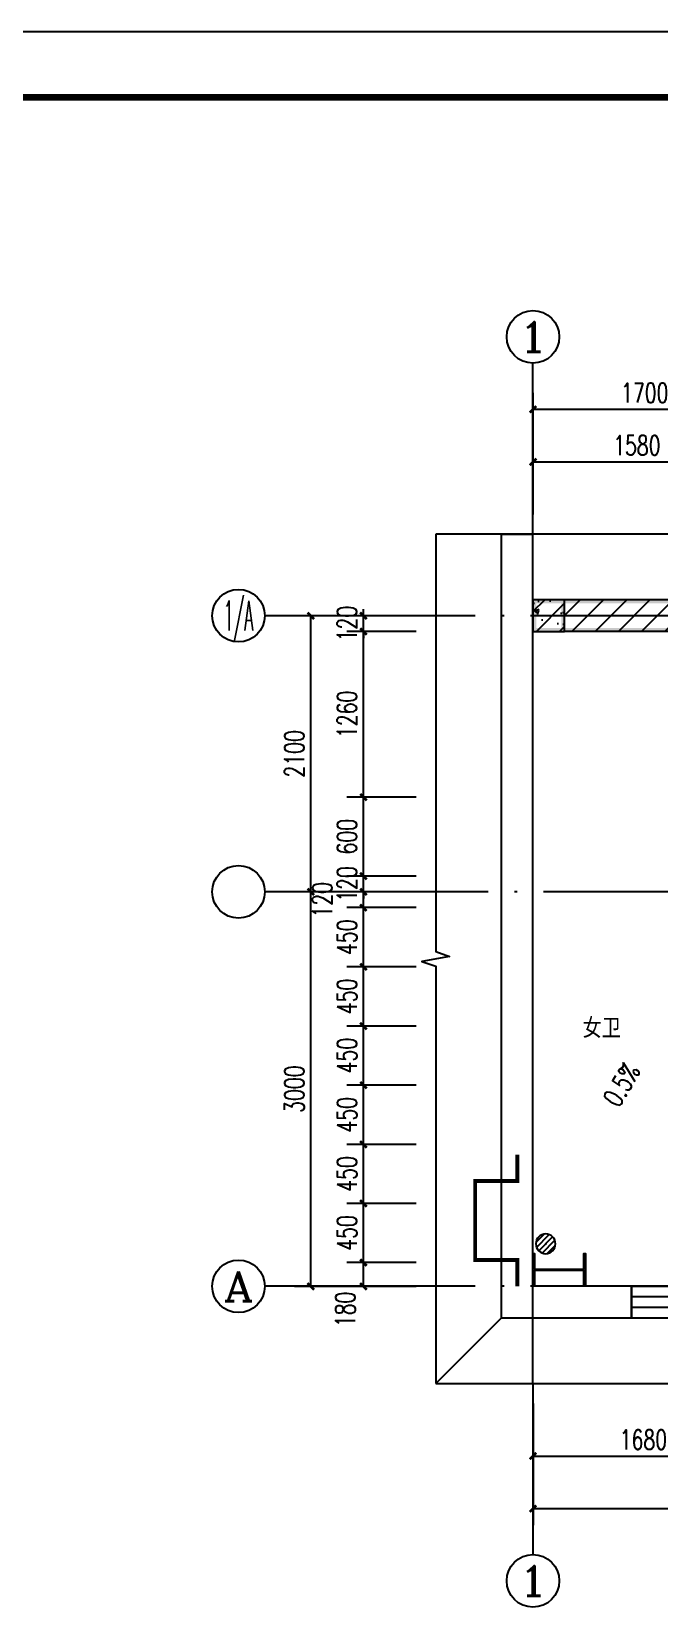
# Model space of a CAD drawing. Extents: x 13898408 to 14113608, y -853943 to -68012.
# Drawn here: x 14091728 to 14096503, y -836264 to -824243 of the extents above; entities that cross this region are included whole.
import ezdxf
from ezdxf.enums import TextEntityAlignment as Align

# ---------------------------------------------------------------- set-up
doc = ezdxf.new("R2010")
doc.units = 0
doc.header["$LTSCALE"] = 1000
doc.header["$MEASUREMENT"] = 0
doc.linetypes.add('DOTE', pattern=[2.42, 2, -0.2, 0.02, -0.2])
for name, color, linetype in [('AXIS', 3, 'Continuous'), ('AXIS_TEXT', 7, 'Continuous'), ('COLUMN', 2, 'Continuous'), ('DIM_SYMB', 3, 'Continuous'), ('DOTE', 1, 'DOTE'), ('LVTRY', 6, 'Continuous'), ('PUB_HATCH', 8, 'Continuous'), ('PUB_TEXT', 7, 'Continuous'), ('PUB_WALL', 9, 'Continuous'), ('TK', 4, 'Continuous'), ('WALL', 9, 'Continuous'), ('WALL-PARAPET', 6, 'Continuous'), ('WINDOW', 4, 'Continuous')]:
    doc.layers.add(name, color=color, linetype=linetype)
doc.styles.add('_TCH_AXIS', font='COMPLEX', dxfattribs={"bigfont": 'GBCBIG'})
doc.styles.add('_TCH_DIM', font='SIMPLEX', dxfattribs={"bigfont": 'GBCBIG'})
doc.styles.add('_TCH_DIM_T3', font='SIMPLEX', dxfattribs={"width": 0.705882, "bigfont": 'GBCBIG'})
doc.styles.add('COMPLEX', font='COMPLEX')
doc.styles.add('YAYA', font='', dxfattribs={"width": 0.8, "height": 1})
doc.styles.get('YAYA').set_extended_font_data('SimSun')
doc.dimstyles.new('_TCH_ARCH&&50', dxfattribs={"dimtxt": 148.75, "dimasz": 50, "dimexe": 125, "dimexo": 150, "dimgap": 50, "dimtad": 1, "dimdec": 0, "dimzin": 0, "dimdsep": 46, "dimtxsty": '_TCH_DIM_T3', "dimblk": 'ARCHTICK', "dimcen": 0.09, "dimclrt": 7, "dimazin": 2, "dimtfac": 1, "dimtdec": 0, "dimtix": 1, "dimtmove": 2, "dimatfit": 3, "dimfxl": 0, "dimtolj": 1, "dimtzin": 0, "dimarcsym": 0})

# ---------------------------------------------------------------- blocks, each defined once
blk = doc.blocks.new('A$C797E1D2B')
at = {"layer": 'COLUMN'}
h = blk.add_hatch(color=256, dxfattribs=at)
h.paths.add_polyline_path([(125, 400), (250, 400), (250, 388), (130, 388), (130, 200), (125, 200)])
h.paths.add_polyline_path([(0, 400), (125, 400), (125, 200), (120, 200), (120, 388), (0, 388)])
h.paths.add_polyline_path([(0, 12), (120, 12), (120, 200), (125, 200), (125, 0), (0, 0)])
h.paths.add_polyline_path([(125, 200), (130, 200), (130, 12), (250, 12), (250, 0), (125, 0)])
blk.add_lwpolyline([(250, 0), (250, 12), (130, 12), (130, 388), (250, 388), (250, 400), (0, 400), (0, 388), (120, 388), (120, 12), (0, 12), (0, 0)], close=True, dxfattribs=at)
blk = doc.blocks.new('$lvtry$00000171')
for p, q in [((-74, 11), (-11, 74)), ((-70, -27), (27, 70)), ((-53, -53), (53, 53)), ((-27, -70), (70, 27)), ((11, -74), (74, -11))]:
    blk.add_line(p, q)
blk.add_circle((0, 0), 75)
blk.add_point((0, 0))
blk = doc.blocks.new('GeYuanFrame_83466021', base_point=(20.09, 4.53))
at = {"layer": 'TK'}
blk.add_lwpolyline([(20.09, 4.53), (20.09, 598.53), (861.09, 598.53), (861.09, 4.53)], close=True, dxfattribs=at)
at = {"layer": 'TK', "const_width": 1}
blk.add_lwpolyline([(45.09, 588.53), (851.09, 588.53), (851.09, 14.53), (45.09, 14.53)], close=True, dxfattribs=at)
blk = doc.blocks.new('$TCHSYS$WIN2D')
for p, q in [((-0.5, 0.5), (0.5, 0.5)), ((-0.5, 0.5), (-0.5, -0.5)), ((0.5, 0.5), (0.5, -0.5)), ((0.5, 0.1667), (-0.5, 0.1667)), ((0.5, -0.1667), (-0.5, -0.1667)), ((-0.5, -0.5), (0.5, -0.5))]:
    blk.add_line(p, q)
blk = doc.blocks.new('_AXISO')
blk.add_circle((0, 0), 0.5)
at = {"layer": 'AXIS_TEXT', "style": 'COMPLEX', "width": 1.041667}
blk.add_attdef('A', text='', height=0.56, dxfattribs=at).set_placement((-0.25, -0.28), (0.25, -0.28), align=Align.FIT)
blk = doc.blocks.new('_ArchTick')
at = {"color": 0, "linetype": 'ByBlock', "const_width": 0.4}
blk.add_lwpolyline([(-0.5, -0.5), (0.5, 0.5)], dxfattribs=at)
blk = doc.blocks.new('*D886')
at = {"layer": 'AXIS', "color": 0, "lineweight": -2}
for p, q in [((14095542, -827915), (14095542, -826990)), ((14097242, -827915), (14097242, -826990)), ((14095542, -827115), (14097242, -827115))]:
    blk.add_line(p, q, dxfattribs=at)
at = {"layer": 'Defpoints', "color": 0}
for p in [(14097242, -827115), (14095542, -828065), (14097242, -828065)]:
    blk.add_point(p, dxfattribs=at)
at = {"layer": 'AXIS', "color": 0, "lineweight": -2, "xscale": 50, "yscale": 50, "zscale": 50, "rotation": 180}
blk.add_blockref('_ArchTick', (14095542, -827115), dxfattribs=at)
at = {"layer": 'AXIS', "color": 0, "lineweight": -2, "xscale": 50, "yscale": 50, "zscale": 50}
blk.add_blockref('_ArchTick', (14097242, -827115), dxfattribs=at)
at = {"layer": 'AXIS', "color": 7, "insert": (14096392, -826990), "char_height": 148.8, "attachment_point": 5, "style": '_TCH_DIM_T3'}
blk.add_mtext('\\A1;1700', dxfattribs=at)
blk = doc.blocks.new('*D897')
at = {"layer": 'AXIS', "color": 0, "lineweight": -2}
for p, q in [((14095542, -827915), (14095542, -827390)), ((14097122, -827915), (14097122, -827390)), ((14095542, -827515), (14097122, -827515))]:
    blk.add_line(p, q, dxfattribs=at)
at = {"layer": 'Defpoints', "color": 0}
for p in [(14097122, -827515), (14095542, -828065), (14097122, -828065)]:
    blk.add_point(p, dxfattribs=at)
at = {"layer": 'AXIS', "color": 0, "lineweight": -2, "xscale": 50, "yscale": 50, "zscale": 50, "rotation": 180}
blk.add_blockref('_ArchTick', (14095542, -827515), dxfattribs=at)
at = {"layer": 'AXIS', "color": 0, "lineweight": -2, "xscale": 50, "yscale": 50, "zscale": 50}
blk.add_blockref('_ArchTick', (14097122, -827515), dxfattribs=at)
at = {"layer": 'AXIS', "color": 7, "insert": (14096332, -827390), "char_height": 148.8, "attachment_point": 5, "style": '_TCH_DIM_T3'}
blk.add_mtext('\\A1;1580', dxfattribs=at)
blk = doc.blocks.new('*D899')
at = {"layer": 'AXIS', "color": 0, "lineweight": -2}
for p, q in [((14095542, -834675), (14095542, -835600)), ((14098542, -834675), (14098542, -835600)), ((14095542, -835475), (14098542, -835475))]:
    blk.add_line(p, q, dxfattribs=at)
at = {"layer": 'Defpoints', "color": 0}
for p in [(14095542, -834525), (14098542, -834525), (14098542, -835475)]:
    blk.add_point(p, dxfattribs=at)
at = {"layer": 'AXIS', "color": 0, "lineweight": -2, "xscale": 50, "yscale": 50, "zscale": 50, "rotation": 180}
blk.add_blockref('_ArchTick', (14095542, -835475), dxfattribs=at)
at = {"layer": 'AXIS', "color": 0, "lineweight": -2, "xscale": 50, "yscale": 50, "zscale": 50}
blk.add_blockref('_ArchTick', (14098542, -835475), dxfattribs=at)
at = {"layer": 'AXIS', "color": 7, "insert": (14097042, -835350), "char_height": 148.8, "attachment_point": 5, "style": '_TCH_DIM_T3'}
blk.add_mtext('\\A1;3000', dxfattribs=at)
blk = doc.blocks.new('*D906')
at = {"layer": 'AXIS', "color": 0, "lineweight": -2}
for p, q in [((14095542, -834675), (14095542, -835200)), ((14097222, -834675), (14097222, -835200)), ((14095542, -835075), (14097222, -835075))]:
    blk.add_line(p, q, dxfattribs=at)
at = {"layer": 'Defpoints', "color": 0}
for p in [(14095542, -834525), (14097222, -834525), (14097222, -835075)]:
    blk.add_point(p, dxfattribs=at)
at = {"layer": 'AXIS', "color": 0, "lineweight": -2, "xscale": 50, "yscale": 50, "zscale": 50, "rotation": 180}
blk.add_blockref('_ArchTick', (14095542, -835075), dxfattribs=at)
at = {"layer": 'AXIS', "color": 0, "lineweight": -2, "xscale": 50, "yscale": 50, "zscale": 50}
blk.add_blockref('_ArchTick', (14097222, -835075), dxfattribs=at)
at = {"layer": 'AXIS', "color": 7, "insert": (14096382, -834950), "char_height": 148.8, "attachment_point": 5, "style": '_TCH_DIM_T3'}
blk.add_mtext('\\A1;1680', dxfattribs=at)
blk = doc.blocks.new('*D916')
at = {"layer": 'AXIS', "color": 0, "lineweight": -2}
for p, q in [((14094652, -830785), (14093727, -830785)), ((14093852, -833785), (14093852, -830785)), ((14094652, -833785), (14093727, -833785))]:
    blk.add_line(p, q, dxfattribs=at)
at = {"layer": 'Defpoints', "color": 0}
for p in [(14093852, -830785), (14094802, -830785), (14094802, -833785)]:
    blk.add_point(p, dxfattribs=at)
at = {"layer": 'AXIS', "color": 0, "lineweight": -2, "xscale": 50, "yscale": 50, "zscale": 50}
for p, rotation in [((14093852, -830785), 90), ((14093852, -833785), 270)]:
    blk.add_blockref('_ArchTick', p, dxfattribs=dict(at, rotation=rotation))
at = {"layer": 'AXIS', "color": 7, "insert": (14093727, -832285), "char_height": 148.8, "attachment_point": 5, "rotation": 90, "style": '_TCH_DIM_T3'}
blk.add_mtext('\\A1;3000', dxfattribs=at)
blk = doc.blocks.new('*D917')
at = {"layer": 'AXIS', "color": 0, "lineweight": -2}
for p, q in [((14094652, -828685), (14093727, -828685)), ((14093852, -830785), (14093852, -828685)), ((14094652, -830785), (14093727, -830785))]:
    blk.add_line(p, q, dxfattribs=at)
at = {"layer": 'Defpoints', "color": 0}
for p in [(14093852, -828685), (14094802, -828685), (14094802, -830785)]:
    blk.add_point(p, dxfattribs=at)
at = {"layer": 'AXIS', "color": 0, "lineweight": -2, "xscale": 50, "yscale": 50, "zscale": 50}
for p, rotation in [((14093852, -828685), 90), ((14093852, -830785), 270)]:
    blk.add_blockref('_ArchTick', p, dxfattribs=dict(at, rotation=rotation))
at = {"layer": 'AXIS', "color": 7, "insert": (14093727, -829735), "char_height": 148.8, "attachment_point": 5, "rotation": 90, "style": '_TCH_DIM_T3'}
blk.add_mtext('\\A1;2100', dxfattribs=at)
blk = doc.blocks.new('*D918')
at = {"layer": 'AXIS', "color": 0, "lineweight": -2}
for p, q in [((14094652, -833604), (14094127, -833604)), ((14094252, -833785), (14094252, -833604)), ((14094652, -833785), (14094127, -833785))]:
    blk.add_line(p, q, dxfattribs=at)
at = {"layer": 'Defpoints', "color": 0}
for p in [(14094252, -833604), (14094802, -833604), (14094802, -833785)]:
    blk.add_point(p, dxfattribs=at)
at = {"layer": 'AXIS', "color": 0, "lineweight": -2, "xscale": 50, "yscale": 50, "zscale": 50}
for p, rotation in [((14094252, -833604), 90), ((14094252, -833785), 270)]:
    blk.add_blockref('_ArchTick', p, dxfattribs=dict(at, rotation=rotation))
at = {"layer": 'AXIS', "color": 7, "insert": (14094114, -833960), "char_height": 148.8, "attachment_point": 5, "rotation": 90, "style": '_TCH_DIM_T3'}
blk.add_mtext('\\A1;180', dxfattribs=at)
blk = doc.blocks.new('*D919')
at = {"layer": 'AXIS', "color": 0, "lineweight": -2}
for p, q in [((14094652, -833154), (14094127, -833154)), ((14094252, -833604), (14094252, -833154)), ((14094652, -833604), (14094127, -833604))]:
    blk.add_line(p, q, dxfattribs=at)
at = {"layer": 'Defpoints', "color": 0}
for p in [(14094252, -833154), (14094802, -833154), (14094802, -833604)]:
    blk.add_point(p, dxfattribs=at)
at = {"layer": 'AXIS', "color": 0, "lineweight": -2, "xscale": 50, "yscale": 50, "zscale": 50}
for p, rotation in [((14094252, -833154), 90), ((14094252, -833604), 270)]:
    blk.add_blockref('_ArchTick', p, dxfattribs=dict(at, rotation=rotation))
at = {"layer": 'AXIS', "color": 7, "insert": (14094127, -833379), "char_height": 148.8, "attachment_point": 5, "rotation": 90, "style": '_TCH_DIM_T3'}
blk.add_mtext('\\A1;450', dxfattribs=at)
blk = doc.blocks.new('*D920')
at = {"layer": 'AXIS', "color": 0, "lineweight": -2}
for p, q in [((14094652, -832705), (14094127, -832705)), ((14094252, -833154), (14094252, -832705)), ((14094652, -833154), (14094127, -833154))]:
    blk.add_line(p, q, dxfattribs=at)
at = {"layer": 'Defpoints', "color": 0}
for p in [(14094252, -832705), (14094802, -832705), (14094802, -833154)]:
    blk.add_point(p, dxfattribs=at)
at = {"layer": 'AXIS', "color": 0, "lineweight": -2, "xscale": 50, "yscale": 50, "zscale": 50}
for p, rotation in [((14094252, -832705), 90), ((14094252, -833154), 270)]:
    blk.add_blockref('_ArchTick', p, dxfattribs=dict(at, rotation=rotation))
at = {"layer": 'AXIS', "color": 7, "insert": (14094127, -832930), "char_height": 148.8, "attachment_point": 5, "rotation": 90, "style": '_TCH_DIM_T3'}
blk.add_mtext('\\A1;450', dxfattribs=at)
blk = doc.blocks.new('*D921')
at = {"layer": 'AXIS', "color": 0, "lineweight": -2}
for p, q in [((14094652, -832255), (14094127, -832255)), ((14094252, -832705), (14094252, -832255)), ((14094652, -832705), (14094127, -832705))]:
    blk.add_line(p, q, dxfattribs=at)
at = {"layer": 'Defpoints', "color": 0}
for p in [(14094252, -832255), (14094802, -832255), (14094802, -832705)]:
    blk.add_point(p, dxfattribs=at)
at = {"layer": 'AXIS', "color": 0, "lineweight": -2, "xscale": 50, "yscale": 50, "zscale": 50}
for p, rotation in [((14094252, -832255), 90), ((14094252, -832705), 270)]:
    blk.add_blockref('_ArchTick', p, dxfattribs=dict(at, rotation=rotation))
at = {"layer": 'AXIS', "color": 7, "insert": (14094127, -832480), "char_height": 148.8, "attachment_point": 5, "rotation": 90, "style": '_TCH_DIM_T3'}
blk.add_mtext('\\A1;450', dxfattribs=at)
blk = doc.blocks.new('*D922')
at = {"layer": 'AXIS', "color": 0, "lineweight": -2}
for p, q in [((14094652, -831805), (14094127, -831805)), ((14094252, -832255), (14094252, -831805)), ((14094652, -832255), (14094127, -832255))]:
    blk.add_line(p, q, dxfattribs=at)
at = {"layer": 'Defpoints', "color": 0}
for p in [(14094252, -831805), (14094802, -831805), (14094802, -832255)]:
    blk.add_point(p, dxfattribs=at)
at = {"layer": 'AXIS', "color": 0, "lineweight": -2, "xscale": 50, "yscale": 50, "zscale": 50}
for p, rotation in [((14094252, -831805), 90), ((14094252, -832255), 270)]:
    blk.add_blockref('_ArchTick', p, dxfattribs=dict(at, rotation=rotation))
at = {"layer": 'AXIS', "color": 7, "insert": (14094127, -832030), "char_height": 148.8, "attachment_point": 5, "rotation": 90, "style": '_TCH_DIM_T3'}
blk.add_mtext('\\A1;450', dxfattribs=at)
blk = doc.blocks.new('*D923')
at = {"layer": 'AXIS', "color": 0, "lineweight": -2}
for p, q in [((14094652, -831355), (14094127, -831355)), ((14094252, -831805), (14094252, -831355)), ((14094652, -831805), (14094127, -831805))]:
    blk.add_line(p, q, dxfattribs=at)
at = {"layer": 'Defpoints', "color": 0}
for p in [(14094252, -831355), (14094802, -831355), (14094802, -831805)]:
    blk.add_point(p, dxfattribs=at)
at = {"layer": 'AXIS', "color": 0, "lineweight": -2, "xscale": 50, "yscale": 50, "zscale": 50}
for p, rotation in [((14094252, -831355), 90), ((14094252, -831805), 270)]:
    blk.add_blockref('_ArchTick', p, dxfattribs=dict(at, rotation=rotation))
at = {"layer": 'AXIS', "color": 7, "insert": (14094127, -831580), "char_height": 148.8, "attachment_point": 5, "rotation": 90, "style": '_TCH_DIM_T3'}
blk.add_mtext('\\A1;450', dxfattribs=at)
blk = doc.blocks.new('*D924')
at = {"layer": 'AXIS', "color": 0, "lineweight": -2}
for p, q in [((14094652, -830905), (14094127, -830905)), ((14094252, -831355), (14094252, -830905)), ((14094652, -831355), (14094127, -831355))]:
    blk.add_line(p, q, dxfattribs=at)
at = {"layer": 'Defpoints', "color": 0}
for p in [(14094252, -830905), (14094802, -830905), (14094802, -831355)]:
    blk.add_point(p, dxfattribs=at)
at = {"layer": 'AXIS', "color": 0, "lineweight": -2, "xscale": 50, "yscale": 50, "zscale": 50}
for p, rotation in [((14094252, -830905), 90), ((14094252, -831355), 270)]:
    blk.add_blockref('_ArchTick', p, dxfattribs=dict(at, rotation=rotation))
at = {"layer": 'AXIS', "color": 7, "insert": (14094127, -831130), "char_height": 148.8, "attachment_point": 5, "rotation": 90, "style": '_TCH_DIM_T3'}
blk.add_mtext('\\A1;450', dxfattribs=at)
blk = doc.blocks.new('*D925')
at = {"layer": 'AXIS', "color": 0, "lineweight": -2}
for p, q in [((14094652, -830785), (14094127, -830785)), ((14094252, -830905), (14094252, -830785)), ((14094652, -830905), (14094127, -830905))]:
    blk.add_line(p, q, dxfattribs=at)
at = {"layer": 'Defpoints', "color": 0}
for p in [(14094252, -830785), (14094802, -830785), (14094802, -830905)]:
    blk.add_point(p, dxfattribs=at)
at = {"layer": 'AXIS', "color": 0, "lineweight": -2, "xscale": 50, "yscale": 50, "zscale": 50}
for p, rotation in [((14094252, -830785), 90), ((14094252, -830905), 270)]:
    blk.add_blockref('_ArchTick', p, dxfattribs=dict(at, rotation=rotation))
at = {"layer": 'AXIS', "color": 7, "insert": (14093939, -830845), "char_height": 148.8, "attachment_point": 5, "rotation": 90, "style": '_TCH_DIM_T3'}
blk.add_mtext('\\A1;120', dxfattribs=at)
blk = doc.blocks.new('*D926')
at = {"layer": 'AXIS', "color": 0, "lineweight": -2}
for p, q in [((14094252, -830665), (14094252, -830615)), ((14094652, -830665), (14094127, -830665)), ((14094252, -830785), (14094252, -830665)), ((14094652, -830785), (14094127, -830785)), ((14094252, -830785), (14094252, -830835))]:
    blk.add_line(p, q, dxfattribs=at)
at = {"layer": 'Defpoints', "color": 0}
for p in [(14094252, -830665), (14094802, -830665), (14094802, -830785)]:
    blk.add_point(p, dxfattribs=at)
at = {"layer": 'AXIS', "color": 0, "lineweight": -2, "xscale": 50, "yscale": 50, "zscale": 50}
for p, rotation in [((14094252, -830665), 270), ((14094252, -830785), 90)]:
    blk.add_blockref('_ArchTick', p, dxfattribs=dict(at, rotation=rotation))
at = {"layer": 'AXIS', "color": 7, "insert": (14094127, -830725), "char_height": 148.8, "attachment_point": 5, "rotation": 90, "style": '_TCH_DIM_T3'}
blk.add_mtext('\\A1;120', dxfattribs=at)
blk = doc.blocks.new('*D927')
at = {"layer": 'AXIS', "color": 0, "lineweight": -2}
for p, q in [((14094652, -830065), (14094127, -830065)), ((14094252, -830665), (14094252, -830065)), ((14094652, -830665), (14094127, -830665))]:
    blk.add_line(p, q, dxfattribs=at)
at = {"layer": 'Defpoints', "color": 0}
for p in [(14094252, -830065), (14094802, -830065), (14094802, -830665)]:
    blk.add_point(p, dxfattribs=at)
at = {"layer": 'AXIS', "color": 0, "lineweight": -2, "xscale": 50, "yscale": 50, "zscale": 50}
for p, rotation in [((14094252, -830065), 90), ((14094252, -830665), 270)]:
    blk.add_blockref('_ArchTick', p, dxfattribs=dict(at, rotation=rotation))
at = {"layer": 'AXIS', "color": 7, "insert": (14094127, -830365), "char_height": 148.8, "attachment_point": 5, "rotation": 90, "style": '_TCH_DIM_T3'}
blk.add_mtext('\\A1;600', dxfattribs=at)
blk = doc.blocks.new('*D928')
at = {"layer": 'AXIS', "color": 0, "lineweight": -2}
for p, q in [((14094652, -828805), (14094127, -828805)), ((14094252, -830065), (14094252, -828805)), ((14094652, -830065), (14094127, -830065))]:
    blk.add_line(p, q, dxfattribs=at)
at = {"layer": 'Defpoints', "color": 0}
for p in [(14094252, -828805), (14094802, -828805), (14094802, -830065)]:
    blk.add_point(p, dxfattribs=at)
at = {"layer": 'AXIS', "color": 0, "lineweight": -2, "xscale": 50, "yscale": 50, "zscale": 50}
for p, rotation in [((14094252, -828805), 90), ((14094252, -830065), 270)]:
    blk.add_blockref('_ArchTick', p, dxfattribs=dict(at, rotation=rotation))
at = {"layer": 'AXIS', "color": 7, "insert": (14094127, -829435), "char_height": 148.8, "attachment_point": 5, "rotation": 90, "style": '_TCH_DIM_T3'}
blk.add_mtext('\\A1;1260', dxfattribs=at)
blk = doc.blocks.new('*D929')
at = {"layer": 'AXIS', "color": 0, "lineweight": -2}
for p, q in [((14094652, -828685), (14094127, -828685)), ((14094252, -828685), (14094252, -828635)), ((14094252, -828805), (14094252, -828685)), ((14094652, -828805), (14094127, -828805)), ((14094252, -828805), (14094252, -828855))]:
    blk.add_line(p, q, dxfattribs=at)
at = {"layer": 'Defpoints', "color": 0}
for p in [(14094252, -828685), (14094802, -828685), (14094802, -828805)]:
    blk.add_point(p, dxfattribs=at)
at = {"layer": 'AXIS', "color": 0, "lineweight": -2, "xscale": 50, "yscale": 50, "zscale": 50}
for p, rotation in [((14094252, -828685), 270), ((14094252, -828805), 90)]:
    blk.add_blockref('_ArchTick', p, dxfattribs=dict(at, rotation=rotation))
at = {"layer": 'AXIS', "color": 7, "insert": (14094127, -828745), "char_height": 148.8, "attachment_point": 5, "rotation": 90, "style": '_TCH_DIM_T3'}
blk.add_mtext('\\A1;120', dxfattribs=at)

msp = doc.modelspace()

# ---------------------------------------------------------------- hatches: boundary and pattern name
at = {"layer": 'COLUMN'}
for points in [[(14095781.8, -828564.5), (14095541.8, -828564.5), (14095566.8, -828589.5), (14095756.8, -828589.5)], [(14095541.8, -828564.5), (14095541.8, -828804.5), (14095566.8, -828779.5), (14095566.8, -828589.5)], [(14095781.8, -828804.5), (14095781.8, -828564.5), (14095756.8, -828589.5), (14095756.8, -828779.5)], [(14095541.8, -828804.5), (14095781.8, -828804.5), (14095756.8, -828779.5), (14095566.8, -828779.5)]]:
    msp.add_hatch(color=256, dxfattribs=at).paths.add_polyline_path(points)
at = {"layer": 'PUB_HATCH'}
h = msp.add_hatch(dxfattribs=at)
h.set_pattern_fill('钢筋混凝土', color=256, scale=50, style=0)
h.set_pattern_definition([(45, (0, 0), (-88.3883476, 88.3883476), []), (50, (0, 0), (358.630091, -31.3760675), [37.5, -412.5]), (355, (0, 0), (-69.375667, 376.096067), [30, -330]), (100.4514, (29.9, -2.6), (289.254691, 344.719771), [31.870095, -350.571056]), (46.1842, (0, 100), (533.620524, -82.759507), [56.25, -618.75]), (96.6356, (44.47, 93.1), (467.331353, 487.058935), [47.805144, -525.8565]), (351.1842, (0, 100), (467.330973, 487.0593), [45, -495]), (21, (50, 75), (298.453526, -201.3094453), [37.5, -412.5]), (326, (50, 75), (121.657666, 362.575023), [30, -330]), (71.4514, (74.87, 58.22), (420.111314, 161.265248), [31.870095, -350.571056]), (37.5, (0, 0), (6.0799277, 166.4469269), [0, -326, 0, -335, 0, -331.25]), (7.5, (0, 0), (131.5347687, 197.205856), [0, -191, 0, -318.5, 0, -126.25]), (327.5, (-111.5, 0), (266.9112181, -11.2774359), [0, -125, 0, -390, 0, -517.5]), (317.5, (-161.5, 0), (291.5930847, 50.052491), [0, -162.5, 0, -259, 0, -367.5])])
h.paths.add_polyline_path([(14095541.8, -828804.5), (14095781.8, -828804.5), (14095781.8, -828564.5), (14095541.8, -828564.5)])
h = msp.add_hatch(dxfattribs=at)
h.set_pattern_fill('普通砖', color=256, scale=50, style=0)
h.set_pattern_definition([(45, (0, 89.76), (-88.388383, 88.388383), [])])
h.paths.add_polyline_path([(14095781.8, -828564.5), (14095781.8, -828804.5), (14097121.8, -828804.5), (14097121.8, -828564.5)])
at = {"layer": 'PUB_WALL'}
for points in [[(14095781.8, -828564.5), (14095781.8, -828589.5), (14097121.8, -828589.5), (14097121.8, -828564.5)], [(14095781.8, -828779.5), (14095781.8, -828804.5), (14097121.8, -828804.5), (14097121.8, -828779.5)]]:
    msp.add_hatch(color=256, dxfattribs=at).paths.add_polyline_path(points)

# ---------------------------------------------------------------- linework, layer by layer
at = {"ltscale": 0.5}
msp.add_line((14095301.8, -834024.5), (14094801.8, -834524.5), dxfattribs=at)
at = {"const_width": 30}
msp.add_lwpolyline([(14095421.8, -832784.5), (14095421.8, -832984.5), (14095101.8, -832984.5), (14095101.8, -833584.5), (14095421.8, -833584.5), (14095421.8, -833784.5)], dxfattribs=at)
at = {"layer": 'AXIS'}
for p, q in [((14095541.8, -828064.5), (14095541.8, -826764.5)), ((14094801.8, -828684.5), (14093501.8, -828684.5)), ((14094801.8, -830784.5), (14093501.8, -830784.5)), ((14094801.8, -833784.5), (14093501.8, -833784.5)), ((14095541.8, -834524.5), (14095541.8, -835824.5))]:
    msp.add_line(p, q, dxfattribs=at)
at = {"layer": 'COLUMN'}
for p, q in [((14095781.8, -828564.5), (14095541.8, -828564.5)), ((14095541.8, -828564.5), (14095541.8, -828804.5)), ((14095781.8, -828804.5), (14095781.8, -828564.5)), ((14095541.8, -828804.5), (14095781.8, -828804.5))]:
    msp.add_line(p, q, dxfattribs=at)
at = {"layer": 'DIM_SYMB'}
for points in [[(14102361.8, -828064.5), (14098638, -828064.5), (14098599.8, -828169.5), (14098562.8, -827959.5), (14098525.5, -828064.5), (14094801.8, -828064.5)], [(14094801.8, -828064.5), (14094801.8, -831238.3), (14094906.8, -831276.5), (14094696.8, -831313.5), (14094801.8, -831350.8), (14094801.8, -834524.5)], [(14094801.8, -834524.5), (14098525.5, -834524.5), (14098563.7, -834419.5), (14098600.8, -834629.5), (14098638, -834524.5), (14102361.8, -834524.5)]]:
    msp.add_lwpolyline(points, dxfattribs=at)
msp.add_lwpolyline([(14096478.3, -832053.8, 0, 0, 0), (14096250.9, -832442.1, 40, 0, 0), (14096175.1, -832571.5, 0, 0, 0)], format="xyseb", dxfattribs=at)
at = {"layer": 'DOTE'}
for p, q in [((14095541.8, -834524.5), (14095541.8, -828064.5)), ((14102361.8, -828684.5), (14094801.8, -828684.5)), ((14100041.8, -830784.5), (14094801.8, -830784.5)), ((14102361.8, -833784.5), (14094801.8, -833784.5))]:
    msp.add_line(p, q, dxfattribs=at)
at = {"layer": 'WALL'}
for p, q in [((14097121.8, -828564.5), (14095781.8, -828564.5)), ((14097121.8, -828804.5), (14095781.8, -828804.5))]:
    msp.add_line(p, q, dxfattribs=at)
at = {"layer": 'WALL-PARAPET'}
for p, q in [((14095301.8, -828684.5), (14095301.8, -828064.5)), ((14095301.8, -828064.5), (14095541.8, -828064.5)), ((14095541.8, -828564.5), (14095541.8, -828064.5)), ((14095301.8, -834024.5), (14095301.8, -828684.5)), ((14095541.8, -833784.5), (14095541.8, -828804.5)), ((14096291.8, -833784.5), (14095541.8, -833784.5)), ((14096291.8, -834024.5), (14096291.8, -833784.5)), ((14095301.8, -834024.5), (14096291.8, -834024.5))]:
    msp.add_line(p, q, dxfattribs=at)

# ---------------------------------------------------------------- block references
at = {"xscale": 50, "yscale": 50, "zscale": 50}
msp.add_blockref('GeYuanFrame_83466021', (14066558, -853943.1), dxfattribs=at)
at = {"xscale": -1, "rotation": 90}
msp.add_blockref('A$C797E1D2B', (14095941.8, -833534.5), dxfattribs=at)
at = {"layer": 'AXIS'}
ref = msp.add_blockref('_AXISO', (14095541.8, -826564.5), dxfattribs=dict(at, xscale=400, yscale=400, zscale=400))
ref.add_attrib('A', '1', dxfattribs={"layer": 'AXIS_TEXT', "ltscale": 0.5, "height": 226.3, "style": '_TCH_AXIS', "width": 2.333333}).set_placement((14095428.6, -826677.7), (14095654.9, -826677.7), align=Align.FIT)
ref = msp.add_blockref('_AXISO', (14093301.8, -828684.5), dxfattribs=dict(at, xscale=400, yscale=400, zscale=400))
ref.add_attrib('A', '1/A', dxfattribs={"layer": 'AXIS_TEXT', "ltscale": 0.5, "height": 226.27, "style": '_TCH_AXIS', "width": 0.381818}).set_placement((14093188.6, -828797.7), (14093414.9, -828797.7), align=Align.FIT)
at = {"layer": 'AXIS', "xscale": 400, "yscale": 400, "zscale": 400}
msp.add_blockref('_AXISO', (14093301.8, -830784.5), dxfattribs=at)
at = {"layer": 'AXIS'}
ref = msp.add_blockref('_AXISO', (14093301.8, -833784.5), dxfattribs=dict(at, xscale=400, yscale=400, zscale=400))
ref.add_attrib('A', 'A', dxfattribs={"layer": 'AXIS_TEXT', "ltscale": 0.5, "height": 226.3, "style": '_TCH_AXIS', "width": 1.166667}).set_placement((14093188.6, -833897.7), (14093414.9, -833897.7), align=Align.FIT)
ref = msp.add_blockref('_AXISO', (14095541.8, -836024.5), dxfattribs=dict(at, xscale=400, yscale=400, zscale=400))
ref.add_attrib('A', '1', dxfattribs={"layer": 'AXIS_TEXT', "ltscale": 0.5, "height": 226.3, "style": '_TCH_AXIS', "width": 2.333333}).set_placement((14095428.6, -836137.7), (14095654.9, -836137.7), align=Align.FIT)
at = {"layer": 'LVTRY', "extrusion": (0, 0, -1), "zscale": -1, "rotation": 90.00000000000001}
msp.add_blockref('$lvtry$00000171', (-14095638.3, -833461.2), dxfattribs=at)
at = {"layer": 'WINDOW', "xscale": -1500, "yscale": -240, "zscale": -1500, "rotation": 180}
msp.add_blockref('$TCHSYS$WIN2D', (14097041.8, -833904.5), dxfattribs=at)

# ---------------------------------------------------------------- texts
at = {"layer": 'PUB_TEXT', "style": 'YAYA', "width": 0.8}
msp.add_text('女卫', height=132.91, dxfattribs=at).set_placement((14095919.6, -831882.3))
at = {"layer": 'PUB_TEXT', "style": '_TCH_DIM', "width": 0.705882}
msp.add_text('0.5%%%', height=148.75, rotation=59.64682, dxfattribs=at).set_placement((14096195.5, -832432.8))

# ---------------------------------------------------------------- dimensions: what is measured, and where the dimension line sits
at = {"layer": 'AXIS'}
for p1, p2, distance, text, picture, middle in [((14095541.8, -828064.5), (14097241.8, -828064.5), 950, '1700', '*D886', (14096391.8, -826990.2)), ((14095541.8, -828064.5), (14097121.8, -828064.5), 550, '1580', '*D897', (14096331.8, -827390.2)), ((14094801.8, -828804.5), (14094801.8, -828684.5), 550, '120', '*D929', (14094127.4, -828744.5)), ((14094801.8, -830784.5), (14094801.8, -828684.5), 950, '2100', '*D917', (14093727.4, -829734.5)), ((14094801.8, -830064.5), (14094801.8, -828804.5), 550, '1260', '*D928', (14094127.4, -829434.5)), ((14094801.8, -830664.5), (14094801.8, -830064.5), 550, '600', '*D927', (14094127.4, -830364.5)), ((14094801.8, -830784.5), (14094801.8, -830664.5), 550, '120', '*D926', (14094127.4, -830724.5)), ((14094801.8, -833784.5), (14094801.8, -830784.5), 950, '3000', '*D916', (14093727.4, -832284.5)), ((14094801.8, -831354.5), (14094801.8, -830904.5), 550, '450', '*D924', (14094127.4, -831129.5)), ((14094801.8, -831804.5), (14094801.8, -831354.5), 550, '450', '*D923', (14094127.4, -831579.5)), ((14094801.8, -832254.5), (14094801.8, -831804.5), 550, '450', '*D922', (14094127.4, -832029.5)), ((14094801.8, -832704.5), (14094801.8, -832254.5), 550, '450', '*D921', (14094127.4, -832479.5)), ((14094801.8, -833154.5), (14094801.8, -832704.5), 550, '450', '*D920', (14094127.4, -832929.5)), ((14094801.8, -833604.5), (14094801.8, -833154.5), 550, '450', '*D919', (14094127.4, -833379.5)), ((14095541.8, -834524.5), (14098541.8, -834524.5), -950, '3000', '*D899', (14097041.8, -835350.2)), ((14095541.8, -834524.5), (14097221.8, -834524.5), -550, '1680', '*D906', (14096381.8, -834950.2))]:
    dim = msp.add_aligned_dim(p1=p1, p2=p2, distance=distance, text=text, dimstyle='_TCH_ARCH&&50', dxfattribs=at)
    dim.commit()
    dim.dimension.update_dxf_attribs({"geometry": picture, "text_midpoint": middle})
for base, p1, p2, text, picture, middle in [((14094251.8, -830784.5), (14094801.8, -830904.5), (14094801.8, -830784.5), '120', '*D925', (14093939.3, -830844.5)), ((14094251.8, -833604.5), (14094801.8, -833784.5), (14094801.8, -833604.5), '180', '*D918', (14094114.3, -833959.5))]:
    dim = msp.add_linear_dim(base=base, p1=p1, p2=p2, angle=90, text=text, dimstyle='_TCH_ARCH&&50', dxfattribs=at)
    dim.commit()
    dim.dimension.update_dxf_attribs({"geometry": picture, "text_midpoint": middle, "dimtype": 161})

doc.saveas('drawing.dxf')
